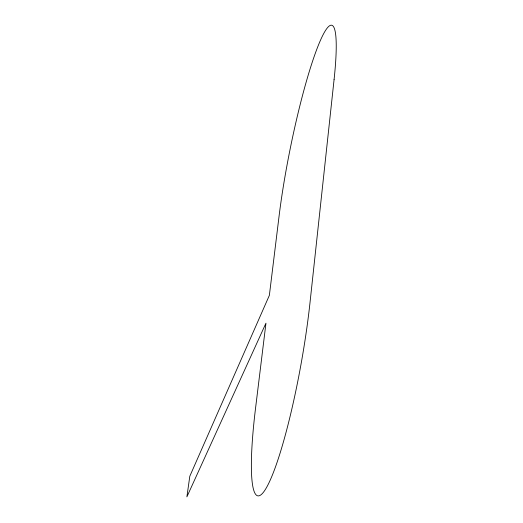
<?xml version="1.0" encoding="UTF-8"?>
<svg xmlns="http://www.w3.org/2000/svg" width="523" height="523" viewBox="0 0 523 523"><rect width="100%" height="100%" fill="white"/><g stroke="black" fill="none" stroke-linecap="round" stroke-linejoin="round"><path stroke-width="0.78" d="M334.073 79.653L310.021 302.497A137.255 19.155 -79.8 0 1 267.815 485.122A137.255 19.155 -79.8 0 1 255.486 408.725L265.965 323.155L186.894 496.85L189.81 476.231L269.365 295.364L279.073 216.143A129.501 16.239 -78.6 0 1 318.435 45.089A129.501 16.239 -78.6 0 1 334.073 79.653"/></g></svg>
